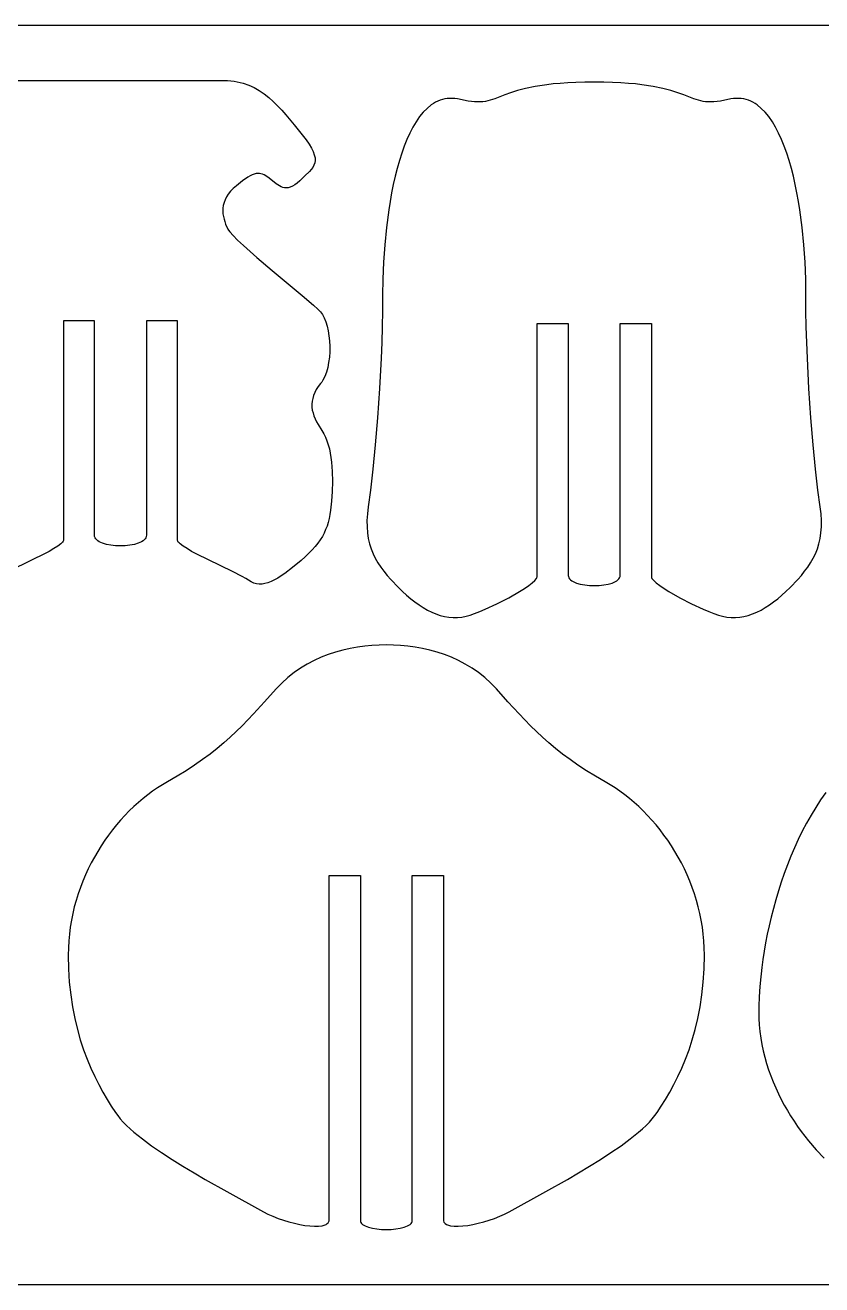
# Model space of a CAD drawing. Extents: x -1907 to 1907, y -3764 to 3764.
# Drawn here: x -877 to 45, y 2307 to 3764 of the extents above; entities that cross this region are included whole.
import ezdxf

# ---------------------------------------------------------------- set-up
doc = ezdxf.new("R2010")
doc.units = 0
doc.header["$MEASUREMENT"] = 0
doc.layers.get('0').update_dxf_attribs({"linetype": 'CONTINUOUS'})

msp = doc.modelspace()

# ---------------------------------------------------------------- linework, layer by layer
for p, q in [((-1907, 3764.3), (1907, 3764.3)), ((-886.8, 3700.2), (-646.8, 3700.2)), ((-646.8, 3700.2), (-642.9, 3700.1)), ((-642.9, 3700.1), (-639.1, 3699.9)), ((-639.1, 3699.9), (-635.4, 3699.4)), ((-635.4, 3699.4), (-631.8, 3698.8)), ((-631.8, 3698.8), (-624.9, 3697.1)), ((-624.9, 3697.1), (-618.4, 3694.8)), ((-618.4, 3694.8), (-612.2, 3692)), ((-612.2, 3692), (-606.3, 3688.6)), ((-606.3, 3688.6), (-600.7, 3684.8)), ((-307.4, 3688.7), (-315.4, 3686.1)), ((-298, 3691.1), (-307.4, 3688.7)), ((-286.8, 3693.4), (-298, 3691.1)), ((-273.6, 3695.4), (-286.8, 3693.4)), ((-266.1, 3696.2), (-273.6, 3695.4)), ((-258, 3696.9), (-266.1, 3696.2)), ((-249.3, 3697.5), (-258, 3696.9)), ((-239.8, 3697.9), (-249.3, 3697.5)), ((-229.6, 3698.2), (-239.8, 3697.9)), ((-218.6, 3698.3), (-229.6, 3698.2)), ((-207.6, 3698.2), (-218.6, 3698.3)), ((-197.4, 3697.9), (-207.6, 3698.2)), ((-187.9, 3697.5), (-197.4, 3697.9)), ((-179.1, 3696.9), (-187.9, 3697.5)), ((-171, 3696.2), (-179.1, 3696.9)), ((-163.6, 3695.4), (-171, 3696.2)), ((-150.3, 3693.4), (-163.6, 3695.4)), ((-139.2, 3691.1), (-150.3, 3693.4)), ((-129.8, 3688.7), (-139.2, 3691.1)), ((-121.8, 3686.1), (-129.8, 3688.7)), ((-600.7, 3684.8), (-595.3, 3680.5)), ((-595.3, 3680.5), (-590.1, 3675.9)), ((-590.1, 3675.9), (-585.1, 3671)), ((-404.7, 3673.5), (-407.2, 3671.9)), ((-402.2, 3675), (-404.7, 3673.5)), ((-399.6, 3676.3), (-402.2, 3675)), ((-397, 3677.3), (-399.6, 3676.3)), ((-394.3, 3678.2), (-397, 3677.3)), ((-391.5, 3678.9), (-394.3, 3678.2)), ((-388.7, 3679.3), (-391.5, 3678.9)), ((-385.8, 3679.6), (-388.7, 3679.3)), ((-382.8, 3679.6), (-385.8, 3679.6)), ((-379.8, 3679.4), (-382.8, 3679.6)), ((-376.7, 3679), (-379.8, 3679.4)), ((-364.6, 3676.5), (-376.7, 3679)), ((-360.6, 3675.9), (-364.6, 3676.5)), ((-357, 3675.6), (-360.6, 3675.9)), ((-353.6, 3675.4), (-357, 3675.6)), ((-350.4, 3675.5), (-353.6, 3675.4)), ((-347.4, 3675.7), (-350.4, 3675.5)), ((-344.5, 3676.1), (-347.4, 3675.7)), ((-339.1, 3677.4), (-344.5, 3676.1)), ((-333.8, 3679.1), (-339.1, 3677.4)), ((-322.2, 3683.6), (-333.8, 3679.1)), ((-315.4, 3686.1), (-322.2, 3683.6)), ((-114.9, 3683.6), (-121.8, 3686.1)), ((-103.4, 3679.1), (-114.9, 3683.6)), ((-98, 3677.4), (-103.4, 3679.1)), ((-92.6, 3676.1), (-98, 3677.4)), ((-89.7, 3675.7), (-92.6, 3676.1)), ((-86.7, 3675.5), (-89.7, 3675.7)), ((-83.6, 3675.4), (-86.7, 3675.5)), ((-80.2, 3675.6), (-83.6, 3675.4)), ((-76.5, 3675.9), (-80.2, 3675.6)), ((-72.6, 3676.5), (-76.5, 3675.9)), ((-60.5, 3679), (-72.6, 3676.5)), ((-57.4, 3679.4), (-60.5, 3679)), ((-54.3, 3679.6), (-57.4, 3679.4)), ((-51.4, 3679.6), (-54.3, 3679.6)), ((-48.5, 3679.3), (-51.4, 3679.6)), ((-45.6, 3678.9), (-48.5, 3679.3)), ((-42.9, 3678.2), (-45.6, 3678.9)), ((-40.2, 3677.3), (-42.9, 3678.2)), ((-37.5, 3676.3), (-40.2, 3677.3)), ((-34.9, 3675), (-37.5, 3676.3)), ((-32.4, 3673.5), (-34.9, 3675)), ((-30, 3671.9), (-32.4, 3673.5)), ((-585.1, 3671), (-580.2, 3665.8)), ((-580.2, 3665.8), (-575.4, 3660.4)), ((-575.4, 3660.4), (-565.9, 3649)), ((-416.4, 3663.5), (-420.6, 3658.4)), ((-411.9, 3668), (-416.4, 3663.5)), ((-407.2, 3671.9), (-411.9, 3668)), ((-25.3, 3668), (-30, 3671.9)), ((-20.8, 3663.5), (-25.3, 3668)), ((-16.5, 3658.4), (-20.8, 3663.5)), ((-565.9, 3649), (-556.5, 3637.2)), ((-428.4, 3646.3), (-432, 3639.4)), ((-424.6, 3652.6), (-428.4, 3646.3)), ((-420.6, 3658.4), (-424.6, 3652.6)), ((-12.5, 3652.6), (-16.5, 3658.4)), ((-8.7, 3646.3), (-12.5, 3652.6)), ((-5.2, 3639.4), (-8.7, 3646.3)), ((-556.5, 3637.2), (-552.1, 3631.6)), ((-552.1, 3631.6), (-548.6, 3626.6)), ((-435.3, 3632.1), (-438.5, 3624.3)), ((-432, 3639.4), (-435.3, 3632.1)), ((-1.8, 3632.1), (-5.2, 3639.4)), ((1.3, 3624.3), (-1.8, 3632.1)), ((-548.6, 3626.6), (-545.8, 3622)), ((-545.8, 3622), (-543.8, 3617.9)), ((-543.8, 3617.9), (-542.5, 3614.2)), ((-441.4, 3616.1), (-444.1, 3607.5)), ((-438.5, 3624.3), (-441.4, 3616.1)), ((4.2, 3616.1), (1.3, 3624.3)), ((7, 3607.5), (4.2, 3616.1)), ((-542.9, 3602.2), (-544.3, 3599.6)), ((-542, 3604.8), (-542.9, 3602.2)), ((-542.5, 3614.2), (-541.7, 3610.8)), ((-541.6, 3607.7), (-542, 3604.8)), ((-541.7, 3610.8), (-541.6, 3607.7)), ((-444.1, 3607.5), (-446.6, 3598.6)), ((9.5, 3598.6), (7, 3607.5)), ((-619.4, 3588.3), (-625.5, 3584.2)), ((-616.8, 3589.9), (-619.4, 3588.3)), ((-614.3, 3591.1), (-616.8, 3589.9)), ((-612.1, 3591.9), (-614.3, 3591.1)), ((-609.9, 3592.5), (-612.1, 3591.9)), ((-607.9, 3592.8), (-609.9, 3592.5)), ((-606, 3592.7), (-607.9, 3592.8)), ((-604.2, 3592.4), (-606, 3592.7)), ((-602.3, 3591.8), (-604.2, 3592.4)), ((-600.5, 3591), (-602.3, 3591.8)), ((-598.6, 3589.9), (-600.5, 3591)), ((-594.6, 3587.1), (-598.6, 3589.9)), ((-586.7, 3580.8), (-594.6, 3587.1)), ((-553.3, 3589.8), (-559.3, 3584.3)), ((-548.1, 3594.8), (-553.3, 3589.8)), ((-546, 3597.2), (-548.1, 3594.8)), ((-544.3, 3599.6), (-546, 3597.2)), ((-448.9, 3589.4), (-451.1, 3580)), ((-446.6, 3598.6), (-448.9, 3589.4)), ((11.8, 3589.4), (9.5, 3598.6)), ((13.9, 3580), (11.8, 3589.4)), ((-639.5, 3572), (-642.1, 3568.8)), ((-636.4, 3575.3), (-639.5, 3572)), ((-632.7, 3578.5), (-636.4, 3575.3)), ((-625.5, 3584.2), (-632.7, 3578.5)), ((-582.9, 3578.3), (-586.7, 3580.8)), ((-581, 3577.3), (-582.9, 3578.3)), ((-579.1, 3576.6), (-581, 3577.3)), ((-577, 3576.1), (-579.1, 3576.6)), ((-574.9, 3576), (-577, 3576.1)), ((-572.7, 3576.2), (-574.9, 3576)), ((-570.4, 3576.9), (-572.7, 3576.2)), ((-567.9, 3577.9), (-570.4, 3576.9)), ((-565.2, 3579.5), (-567.9, 3577.9)), ((-562.4, 3581.6), (-565.2, 3579.5)), ((-559.3, 3584.3), (-562.4, 3581.6)), ((-451.1, 3580), (-453, 3570.3)), ((15.9, 3570.3), (13.9, 3580)), ((-647, 3558.9), (-647.8, 3555.7)), ((-645.8, 3562.2), (-647, 3558.9)), ((-644.2, 3565.5), (-645.8, 3562.2)), ((-642.1, 3568.8), (-644.2, 3565.5)), ((-454.8, 3560.4), (-456.4, 3550.5)), ((-453, 3570.3), (-454.8, 3560.4)), ((17.6, 3560.4), (15.9, 3570.3)), ((19.2, 3550.5), (17.6, 3560.4)), ((-648.2, 3552.4), (-648.3, 3549.2)), ((-648.3, 3549.2), (-648.2, 3546.1)), ((-647.8, 3555.7), (-648.2, 3552.4)), ((-648.2, 3546.1), (-647.7, 3542.9)), ((-647.7, 3542.9), (-647, 3539.9)), ((-456.4, 3550.5), (-459, 3530.3)), ((21.9, 3530.3), (19.2, 3550.5)), ((-647, 3539.9), (-646.1, 3536.9)), ((-646.1, 3536.9), (-645.1, 3534)), ((-645.1, 3534), (-642.6, 3528.4)), ((-642.6, 3528.4), (-641.7, 3526.9)), ((-459, 3530.3), (-461, 3510)), ((23.9, 3510), (21.9, 3530.3)), ((-641.7, 3526.9), (-640.4, 3525.2)), ((-640.4, 3525.2), (-636.5, 3520.8)), ((-636.5, 3520.8), (-631.2, 3515.5)), ((-631.2, 3515.5), (-624.6, 3509.4)), ((-624.6, 3509.4), (-608.9, 3495.6)), ((-461, 3510), (-462.4, 3489.9)), ((25.3, 3489.9), (23.9, 3510)), ((-608.9, 3495.6), (-591.1, 3480.5)), ((-462.4, 3489.9), (-463.2, 3470.4)), ((26.1, 3470.4), (25.3, 3489.9)), ((-591.1, 3480.5), (-556.4, 3451.5)), ((-463.2, 3470.4), (-463.5, 3451.8)), ((26.3, 3451.8), (26.1, 3470.4)), ((-556.4, 3451.5), (-543.3, 3440.2)), ((-543.3, 3440.2), (-538.5, 3435.8)), ((-463.5, 3451.8), (-463.6, 3433.6)), ((26.4, 3433.6), (26.3, 3451.8)), ((-538.5, 3435.8), (-535.3, 3432.5)), ((-535.3, 3432.5), (-533, 3429.4)), ((-533, 3429.4), (-531, 3425.6)), ((-531, 3425.6), (-529.2, 3421.1)), ((-463.6, 3433.6), (-463.9, 3415.3)), ((26.8, 3415.3), (26.4, 3433.6)), ((-832.9, 3422), (-832.9, 3168)), ((-796.9, 3422), (-832.9, 3422)), ((-796.9, 3174.2), (-796.9, 3422)), ((-736.8, 3422), (-736.8, 3174.2)), ((-700.7, 3422), (-736.8, 3422)), ((-700.7, 3168), (-700.7, 3422)), ((-529.2, 3421.1), (-527.8, 3416.1)), ((-527.8, 3416.1), (-526.5, 3410.7)), ((-463.9, 3415.3), (-464.4, 3397.1)), ((-284.7, 3125.9), (-284.7, 3419.2)), ((-284.7, 3419.2), (-248.6, 3419.2)), ((-248.6, 3419.2), (-248.6, 3127.5)), ((-188.5, 3127.5), (-188.5, 3419.2)), ((-188.5, 3419.2), (-152.5, 3419.2)), ((-152.5, 3419.2), (-152.5, 3125.9)), ((27.3, 3397.1), (26.8, 3415.3)), ((-526.5, 3410.7), (-525.6, 3404.9)), ((-525.6, 3404.9), (-525, 3398.8)), ((-525, 3398.8), (-524.7, 3392.6)), ((-464.4, 3397.1), (-465.1, 3379)), ((28, 3379), (27.3, 3397.1)), ((-524.7, 3386.4), (-525.1, 3380.2)), ((-524.7, 3392.6), (-524.7, 3386.4)), ((-527, 3368.3), (-528.4, 3362.8)), ((-525.9, 3374.1), (-527, 3368.3)), ((-525.1, 3380.2), (-525.9, 3374.1)), ((-465.1, 3379), (-467, 3343.7)), ((29.8, 3343.7), (28, 3379)), ((-532.6, 3353.3), (-533.9, 3351.3)), ((-530.3, 3357.8), (-532.6, 3353.3)), ((-528.4, 3362.8), (-530.3, 3357.8)), ((-542, 3339.2), (-543.4, 3335.8)), ((-540.2, 3342.6), (-542, 3339.2)), ((-538, 3346), (-540.2, 3342.6)), ((-535.3, 3349.5), (-538, 3346)), ((-533.9, 3351.3), (-535.3, 3349.5)), ((-467, 3343.7), (-469.3, 3309.9)), ((32.2, 3309.9), (29.8, 3343.7)), ((-545, 3329), (-545.3, 3325.7)), ((-545.3, 3325.7), (-545.2, 3322.3)), ((-544.4, 3332.4), (-545, 3329)), ((-543.4, 3335.8), (-544.4, 3332.4)), ((-545.2, 3322.3), (-544.8, 3318.9)), ((-544.8, 3318.9), (-544, 3315.6)), ((-544, 3315.6), (-543, 3312.2)), ((-543, 3312.2), (-541.6, 3308.8)), ((-541.6, 3308.8), (-540.1, 3305.4)), ((-469.3, 3309.9), (-471.9, 3278.6)), ((34.8, 3278.6), (32.2, 3309.9)), ((-540.1, 3305.4), (-538.2, 3302)), ((-538.2, 3302), (-533.9, 3295.1)), ((-533.9, 3295.1), (-531.6, 3291.4)), ((-531.6, 3291.4), (-529.6, 3287.5)), ((-529.6, 3287.5), (-527.9, 3283.2)), ((-527.9, 3283.2), (-526.4, 3278.7)), ((-526.4, 3278.7), (-525.1, 3274)), ((-525.1, 3274), (-524, 3269)), ((-524, 3269), (-523.2, 3263.9)), ((-471.9, 3278.6), (-474.7, 3250.5)), ((37.6, 3250.5), (34.8, 3278.6)), ((-523.2, 3263.9), (-522.5, 3258.6)), ((-522.5, 3258.6), (-521.7, 3247.6)), ((-474.7, 3250.5), (-477.5, 3226.3)), ((40.3, 3226.3), (37.6, 3250.5)), ((-521.5, 3236.3), (-521.8, 3224.8)), ((-521.7, 3247.6), (-521.5, 3236.3)), ((-521.8, 3224.8), (-522.6, 3213.5)), ((-477.5, 3226.3), (-480.1, 3206.9)), ((43, 3206.9), (40.3, 3226.3)), ((-522.6, 3213.5), (-523.7, 3202.9)), ((-480.1, 3206.9), (-481.1, 3198.7)), ((44, 3198.7), (43, 3206.9)), ((-525.4, 3193.3), (-526.5, 3188.9)), ((-524.5, 3198), (-525.4, 3193.3)), ((-523.7, 3202.9), (-524.5, 3198)), ((-481.1, 3198.7), (-481.6, 3191)), ((44.4, 3191), (44, 3198.7)), ((-529.4, 3180.5), (-531.1, 3176.5)), ((-527.8, 3184.6), (-529.4, 3180.5)), ((-526.5, 3188.9), (-527.8, 3184.6)), ((-481.6, 3191), (-481.5, 3183.7)), ((-481.5, 3183.7), (-481, 3176.8)), ((43.8, 3176.8), (44.4, 3183.7)), ((44.4, 3183.7), (44.4, 3191)), ((-835.9, 3163.9), (-839.3, 3161.3)), ((-834.6, 3165.1), (-835.9, 3163.9)), ((-833.7, 3166.2), (-834.6, 3165.1)), ((-833.1, 3167.2), (-833.7, 3166.2)), ((-832.9, 3168), (-833.1, 3167.2)), ((-796.7, 3172.6), (-796.9, 3174.2)), ((-796.2, 3171.2), (-796.7, 3172.6)), ((-795.4, 3169.9), (-796.2, 3171.2)), ((-794.3, 3168.7), (-795.4, 3169.9)), ((-792.9, 3167.5), (-794.3, 3168.7)), ((-791.3, 3166.5), (-792.9, 3167.5)), ((-787.5, 3164.7), (-791.3, 3166.5)), ((-782.9, 3163.3), (-787.5, 3164.7)), ((-777.9, 3162.4), (-782.9, 3163.3)), ((-750.7, 3163.3), (-755.8, 3162.4)), ((-746.2, 3164.7), (-750.7, 3163.3)), ((-742.3, 3166.5), (-746.2, 3164.7)), ((-740.7, 3167.5), (-742.3, 3166.5)), ((-739.4, 3168.7), (-740.7, 3167.5)), ((-738.3, 3169.9), (-739.4, 3168.7)), ((-737.5, 3171.2), (-738.3, 3169.9)), ((-737, 3172.6), (-737.5, 3171.2)), ((-736.8, 3174.2), (-737, 3172.6)), ((-700.5, 3167.1), (-700.7, 3168)), ((-700, 3166.2), (-700.5, 3167.1)), ((-699, 3165.1), (-700, 3166.2)), ((-697.8, 3163.9), (-699, 3165.1)), ((-694.3, 3161.3), (-697.8, 3163.9)), ((-538.3, 3164.8), (-541.4, 3161)), ((-535.6, 3168.7), (-538.3, 3164.8)), ((-533.2, 3172.6), (-535.6, 3168.7)), ((-531.1, 3176.5), (-533.2, 3172.6)), ((-481, 3176.8), (-480, 3170.3)), ((-480, 3170.3), (-478.6, 3164.2)), ((-478.6, 3164.2), (-476.7, 3158.3)), ((39.6, 3158.3), (41.4, 3164.2)), ((41.4, 3164.2), (42.9, 3170.3)), ((42.9, 3170.3), (43.8, 3176.8)), ((-855.3, 3152.2), (-868.8, 3145.4)), ((-849.2, 3155.4), (-855.3, 3152.2)), ((-843.8, 3158.5), (-849.2, 3155.4)), ((-839.3, 3161.3), (-843.8, 3158.5)), ((-772.4, 3161.8), (-777.9, 3162.4)), ((-766.8, 3161.6), (-772.4, 3161.8)), ((-761.2, 3161.8), (-766.8, 3161.6)), ((-755.8, 3162.4), (-761.2, 3161.8)), ((-689.8, 3158.5), (-694.3, 3161.3)), ((-684.5, 3155.4), (-689.8, 3158.5)), ((-678.4, 3152.2), (-684.5, 3155.4)), ((-664.9, 3145.4), (-678.4, 3152.2)), ((-553.1, 3149), (-557.9, 3144.8)), ((-548.8, 3153.1), (-553.1, 3149)), ((-544.9, 3157.1), (-548.8, 3153.1)), ((-541.4, 3161), (-544.9, 3157.1)), ((-476.7, 3158.3), (-474.5, 3152.7)), ((-474.5, 3152.7), (-471.9, 3147.4)), ((34.8, 3147.4), (37.4, 3152.7)), ((37.4, 3152.7), (39.6, 3158.3)), ((-868.8, 3145.4), (-896.4, 3132.2)), ((-637.3, 3132.2), (-664.9, 3145.4)), ((-567.6, 3136.8), (-576.5, 3129.9)), ((-557.9, 3144.8), (-567.6, 3136.8)), ((-471.9, 3147.4), (-468.9, 3142.2)), ((-468.9, 3142.2), (-465.7, 3137.2)), ((-465.7, 3137.2), (-462.1, 3132.4)), ((24.9, 3132.4), (28.5, 3137.2)), ((28.5, 3137.2), (31.8, 3142.2)), ((31.8, 3142.2), (34.8, 3147.4)), ((-626.1, 3126.4), (-637.3, 3132.2)), ((-621.8, 3124), (-626.1, 3126.4)), ((-618.6, 3121.9), (-621.8, 3124)), ((-615.6, 3120), (-618.6, 3121.9)), ((-612.6, 3118.6), (-615.6, 3120)), ((-592.5, 3120.4), (-596.1, 3119)), ((-588.7, 3122.3), (-592.5, 3120.4)), ((-584.8, 3124.5), (-588.7, 3122.3)), ((-580.7, 3127), (-584.8, 3124.5)), ((-576.5, 3129.9), (-580.7, 3127)), ((-462.1, 3132.4), (-458.2, 3127.6)), ((-458.2, 3127.6), (-454.1, 3122.9)), ((-454.1, 3122.9), (-445.1, 3113.6)), ((-290.4, 3118.8), (-287.3, 3121.6)), ((-287.3, 3121.6), (-285.4, 3124)), ((-285.4, 3124), (-284.9, 3125)), ((-284.9, 3125), (-284.7, 3125.9)), ((-248.6, 3127.5), (-248.4, 3126.1)), ((-248.4, 3126.1), (-247.9, 3124.8)), ((-247.9, 3124.8), (-247.1, 3123.5)), ((-247.1, 3123.5), (-246, 3122.4)), ((-246, 3122.4), (-244.7, 3121.3)), ((-244.7, 3121.3), (-243.1, 3120.4)), ((-243.1, 3120.4), (-239.2, 3118.7)), ((-197.9, 3118.7), (-194.1, 3120.4)), ((-194.1, 3120.4), (-192.5, 3121.3)), ((-192.5, 3121.3), (-191.1, 3122.4)), ((-191.1, 3122.4), (-190, 3123.5)), ((-190, 3123.5), (-189.2, 3124.8)), ((-189.2, 3124.8), (-188.7, 3126.1)), ((-188.7, 3126.1), (-188.5, 3127.5)), ((-152.5, 3125.9), (-152.3, 3125)), ((-152.3, 3125), (-151.8, 3124)), ((-151.8, 3124), (-149.8, 3121.6)), ((-149.8, 3121.6), (-146.8, 3118.8)), ((8, 3113.6), (16.9, 3122.9)), ((16.9, 3122.9), (21.1, 3127.6)), ((21.1, 3127.6), (24.9, 3132.4)), ((-609.5, 3117.8), (-612.6, 3118.6)), ((-606.3, 3117.4), (-609.5, 3117.8)), ((-603, 3117.5), (-606.3, 3117.4)), ((-599.6, 3118.1), (-603, 3117.5)), ((-596.1, 3119), (-599.6, 3118.1)), ((-445.1, 3113.6), (-440.4, 3109)), ((-440.4, 3109), (-435.7, 3104.7)), ((-317.5, 3101.7), (-304.9, 3108.9)), ((-304.9, 3108.9), (-299.3, 3112.4)), ((-299.3, 3112.4), (-294.4, 3115.7)), ((-294.4, 3115.7), (-290.4, 3118.8)), ((-239.2, 3118.7), (-234.7, 3117.5)), ((-234.7, 3117.5), (-229.6, 3116.5)), ((-229.6, 3116.5), (-224.2, 3116)), ((-224.2, 3116), (-218.6, 3115.8)), ((-218.6, 3115.8), (-213, 3116)), ((-213, 3116), (-207.5, 3116.5)), ((-207.5, 3116.5), (-202.5, 3117.5)), ((-202.5, 3117.5), (-197.9, 3118.7)), ((-146.8, 3118.8), (-142.7, 3115.7)), ((-142.7, 3115.7), (-137.8, 3112.4)), ((-137.8, 3112.4), (-132.2, 3108.9)), ((-132.2, 3108.9), (-119.6, 3101.7)), ((-1.5, 3104.7), (3.3, 3109)), ((3.3, 3109), (8, 3113.6)), ((-435.7, 3104.7), (-430.9, 3100.6)), ((-430.9, 3100.6), (-426.1, 3096.9)), ((-426.1, 3096.9), (-421.3, 3093.4)), ((-421.3, 3093.4), (-416.4, 3090.3)), ((-416.4, 3090.3), (-411.5, 3087.5)), ((-344.8, 3088.4), (-331.2, 3094.7)), ((-331.2, 3094.7), (-317.5, 3101.7)), ((-119.6, 3101.7), (-105.9, 3094.7)), ((-105.9, 3094.7), (-92.4, 3088.4)), ((-25.6, 3087.5), (-20.7, 3090.3)), ((-20.7, 3090.3), (-15.9, 3093.4)), ((-15.9, 3093.4), (-11, 3096.9)), ((-11, 3096.9), (-6.2, 3100.6)), ((-6.2, 3100.6), (-1.5, 3104.7)), ((-411.5, 3087.5), (-406.6, 3085)), ((-406.6, 3085), (-401.7, 3083)), ((-401.7, 3083), (-396.7, 3081.3)), ((-396.7, 3081.3), (-391.8, 3080)), ((-391.8, 3080), (-386.8, 3079.1)), ((-386.8, 3079.1), (-381.8, 3078.7)), ((-381.8, 3078.7), (-376.8, 3078.7)), ((-376.8, 3078.7), (-371.8, 3079.3)), ((-371.8, 3079.3), (-366.8, 3080.2)), ((-366.8, 3080.2), (-362.3, 3081.6)), ((-362.3, 3081.6), (-357, 3083.4)), ((-357, 3083.4), (-351.1, 3085.7)), ((-351.1, 3085.7), (-344.8, 3088.4)), ((-92.4, 3088.4), (-86, 3085.7)), ((-86, 3085.7), (-80.1, 3083.4)), ((-80.1, 3083.4), (-74.8, 3081.6)), ((-74.8, 3081.6), (-70.3, 3080.2)), ((-70.3, 3080.2), (-65.3, 3079.3)), ((-65.3, 3079.3), (-60.3, 3078.7)), ((-60.3, 3078.7), (-55.3, 3078.7)), ((-55.3, 3078.7), (-50.3, 3079.1)), ((-50.3, 3079.1), (-45.4, 3080)), ((-45.4, 3080), (-40.4, 3081.3)), ((-40.4, 3081.3), (-35.5, 3083)), ((-35.5, 3083), (-30.5, 3085)), ((-30.5, 3085), (-25.6, 3087.5)), ((-475.8, 3046.5), (-484.2, 3045.7)), ((-467.5, 3047), (-475.8, 3046.5)), ((-459.2, 3047.2), (-467.5, 3047)), ((-450.9, 3047), (-459.2, 3047.2)), ((-442.6, 3046.5), (-450.9, 3047)), ((-434.2, 3045.7), (-442.6, 3046.5)), ((-534.6, 3032.8), (-542.7, 3029.1)), ((-526.4, 3036), (-534.6, 3032.8)), ((-518.1, 3038.8), (-526.4, 3036)), ((-509.6, 3041.1), (-518.1, 3038.8)), ((-501.2, 3043), (-509.6, 3041.1)), ((-492.7, 3044.6), (-501.2, 3043)), ((-484.2, 3045.7), (-492.7, 3044.6)), ((-425.7, 3044.6), (-434.2, 3045.7)), ((-417.2, 3043), (-425.7, 3044.6)), ((-408.8, 3041.1), (-417.2, 3043)), ((-400.3, 3038.8), (-408.8, 3041.1)), ((-392, 3036), (-400.3, 3038.8)), ((-383.8, 3032.8), (-392, 3036)), ((-375.7, 3029.1), (-383.8, 3032.8)), ((-558.4, 3020.3), (-565.9, 3015.1)), ((-550.6, 3024.9), (-558.4, 3020.3)), ((-542.7, 3029.1), (-550.6, 3024.9)), ((-367.8, 3024.9), (-375.7, 3029.1)), ((-360, 3020.3), (-367.8, 3024.9)), ((-352.5, 3015.1), (-360, 3020.3)), ((-580.1, 3003), (-586.8, 2996.1)), ((-573.1, 3009.3), (-580.1, 3003)), ((-565.9, 3015.1), (-573.1, 3009.3)), ((-345.3, 3009.3), (-352.5, 3015.1)), ((-338.3, 3003), (-345.3, 3009.3)), ((-331.6, 2996.1), (-338.3, 3003)), ((-586.8, 2996.1), (-600, 2981.4)), ((-318.4, 2981.4), (-331.6, 2996.1)), ((-600, 2981.4), (-613, 2967.3)), ((-305.4, 2967.3), (-318.4, 2981.4)), ((-613, 2967.3), (-626.1, 2953.6)), ((-292.3, 2953.6), (-305.4, 2967.3)), ((-632.9, 2946.9), (-640, 2940.3)), ((-626.1, 2953.6), (-632.9, 2946.9)), ((-285.4, 2946.9), (-292.3, 2953.6)), ((-278.4, 2940.3), (-285.4, 2946.9)), ((-647.3, 2933.8), (-655, 2927.3)), ((-640, 2940.3), (-647.3, 2933.8)), ((-271.1, 2933.8), (-278.4, 2940.3)), ((-263.4, 2927.3), (-271.1, 2933.8)), ((-663.2, 2920.8), (-671.8, 2914.4)), ((-655, 2927.3), (-663.2, 2920.8)), ((-255.2, 2920.8), (-263.4, 2927.3)), ((-246.6, 2914.4), (-255.2, 2920.8)), ((-690.8, 2901.5), (-701.3, 2895.1)), ((-681, 2908), (-690.8, 2901.5)), ((-671.8, 2914.4), (-681, 2908)), ((-237.4, 2908), (-246.6, 2914.4)), ((-227.6, 2901.5), (-237.4, 2908)), ((-217.1, 2895.1), (-227.6, 2901.5)), ((-712.5, 2888.6), (-718.3, 2885.3)), ((-701.3, 2895.1), (-712.5, 2888.6)), ((-205.9, 2888.6), (-217.1, 2895.1)), ((-200.1, 2885.3), (-205.9, 2888.6)), ((-735.2, 2873.7), (-740.7, 2869.3)), ((-729.6, 2877.8), (-735.2, 2873.7)), ((-724, 2881.6), (-729.6, 2877.8)), ((-718.3, 2885.3), (-724, 2881.6)), ((-194.4, 2881.6), (-200.1, 2885.3)), ((-188.8, 2877.8), (-194.4, 2881.6)), ((-183.2, 2873.7), (-188.8, 2877.8)), ((-177.7, 2869.3), (-183.2, 2873.7)), ((49.4, 2876.4), (43.4, 2867.9)), ((-751.4, 2860), (-756.6, 2855)), ((-746.1, 2864.8), (-751.4, 2860)), ((-740.7, 2869.3), (-746.1, 2864.8)), ((-172.3, 2864.8), (-177.7, 2869.3)), ((-167, 2860), (-172.3, 2864.8)), ((-161.8, 2855), (-167, 2860)), ((37.7, 2859.1), (32.3, 2850.1)), ((43.4, 2867.9), (37.7, 2859.1)), ((-766.6, 2844.4), (-771.4, 2838.8)), ((-761.6, 2849.8), (-766.6, 2844.4)), ((-756.6, 2855), (-761.6, 2849.8)), ((-156.8, 2849.8), (-161.8, 2855)), ((-151.8, 2844.4), (-156.8, 2849.8)), ((-147, 2838.8), (-151.8, 2844.4)), ((32.3, 2850.1), (27.1, 2840.9)), ((-776, 2833.1), (-780.5, 2827.1)), ((-771.4, 2838.8), (-776, 2833.1)), ((-142.4, 2833.1), (-147, 2838.8)), ((-137.9, 2827.1), (-142.4, 2833.1)), ((22.2, 2831.5), (17.5, 2822)), ((27.1, 2840.9), (22.2, 2831.5)), ((-789.1, 2814.7), (-793.1, 2808.2)), ((-784.9, 2821), (-789.1, 2814.7)), ((-780.5, 2827.1), (-784.9, 2821)), ((-133.5, 2821), (-137.9, 2827.1)), ((-129.3, 2814.7), (-133.5, 2821)), ((-125.3, 2808.2), (-129.3, 2814.7)), ((17.5, 2822), (13.1, 2812.3)), ((-797, 2801.6), (-800.6, 2794.9)), ((-793.1, 2808.2), (-797, 2801.6)), ((-121.4, 2801.6), (-125.3, 2808.2)), ((-117.8, 2794.9), (-121.4, 2801.6)), ((8.9, 2802.5), (5, 2792.5)), ((13.1, 2812.3), (8.9, 2802.5)), ((-804, 2788), (-807.3, 2780.9)), ((-800.6, 2794.9), (-804, 2788)), ((-114.3, 2788), (-117.8, 2794.9)), ((-111.1, 2780.9), (-114.3, 2788)), ((5, 2792.5), (1.2, 2782.5)), ((-810.3, 2773.8), (-813.1, 2766.5)), ((-807.3, 2780.9), (-810.3, 2773.8)), ((-525.3, 2381.8), (-525.3, 2780.3)), ((-525.3, 2780.3), (-489.2, 2780.3)), ((-489.2, 2780.3), (-489.2, 2381.2)), ((-429.2, 2381.2), (-429.2, 2780.3)), ((-429.2, 2780.3), (-393.1, 2780.3)), ((-393.1, 2780.3), (-393.1, 2381.8)), ((-108.1, 2773.8), (-111.1, 2780.9)), ((-105.3, 2766.5), (-108.1, 2773.8)), ((-2.2, 2772.5), (-5.5, 2762.4)), ((1.2, 2782.5), (-2.2, 2772.5)), ((-815.7, 2759.1), (-818.1, 2751.5)), ((-813.1, 2766.5), (-815.7, 2759.1)), ((-102.7, 2759.1), (-105.3, 2766.5)), ((-100.3, 2751.5), (-102.7, 2759.1)), ((-5.5, 2762.4), (-8.5, 2752.3)), ((-820.2, 2743.9), (-822, 2736.2)), ((-818.1, 2751.5), (-820.2, 2743.9)), ((-98.2, 2743.9), (-100.3, 2751.5)), ((-96.4, 2736.2), (-98.2, 2743.9)), ((-11.3, 2742.2), (-13.9, 2732.1)), ((-8.5, 2752.3), (-11.3, 2742.2)), ((-823.6, 2728.4), (-824.9, 2720.5)), ((-822, 2736.2), (-823.6, 2728.4)), ((-94.8, 2728.4), (-96.4, 2736.2)), ((-93.5, 2720.5), (-94.8, 2728.4)), ((-13.9, 2732.1), (-16.2, 2722.1)), ((-825.9, 2712.5), (-826.7, 2704.5)), ((-824.9, 2720.5), (-825.9, 2712.5)), ((-92.5, 2712.5), (-93.5, 2720.5)), ((-91.7, 2704.5), (-92.5, 2712.5)), ((-18.4, 2712.2), (-20.3, 2702.4)), ((-16.2, 2722.1), (-18.4, 2712.2)), ((-826.7, 2704.5), (-827.1, 2696.4)), ((-91.3, 2696.4), (-91.7, 2704.5)), ((-20.3, 2702.4), (-22, 2692.7)), ((-827.1, 2696.4), (-827.3, 2688.2)), ((-827.3, 2688.2), (-826.9, 2672.2)), ((-91.5, 2672.2), (-91.1, 2688.2)), ((-91.1, 2688.2), (-91.3, 2696.4)), ((-23.5, 2683.2), (-24.8, 2673.9)), ((-22, 2692.7), (-23.5, 2683.2)), ((-826.9, 2672.2), (-826, 2656.8)), ((-92.4, 2656.8), (-91.5, 2672.2)), ((-24.8, 2673.9), (-26.7, 2655.7)), ((-826, 2656.8), (-824.4, 2642.2)), ((-94, 2642.2), (-92.4, 2656.8)), ((-26.7, 2655.7), (-27.4, 2647)), ((-824.4, 2642.2), (-822.3, 2628.2)), ((-96.1, 2628.2), (-94, 2642.2)), ((-27.9, 2638.6), (-28.2, 2630.4)), ((-27.4, 2647), (-27.9, 2638.6)), ((-822.3, 2628.2), (-819.7, 2614.9)), ((-98.7, 2614.9), (-96.1, 2628.2)), ((-28.2, 2630.4), (-28.3, 2622.6)), ((-819.7, 2614.9), (-816.7, 2602.2)), ((-101.7, 2602.2), (-98.7, 2614.9)), ((-28.3, 2622.6), (-28.1, 2614.9)), ((-28.1, 2614.9), (-27.6, 2607.3)), ((-816.7, 2602.2), (-813.3, 2590.1)), ((-105.1, 2590.1), (-101.7, 2602.2)), ((-27.6, 2607.3), (-26.9, 2599.7)), ((-26.9, 2599.7), (-25.8, 2592.2)), ((-813.3, 2590.1), (-809.5, 2578.6)), ((-108.9, 2578.6), (-105.1, 2590.1)), ((-25.8, 2592.2), (-24.5, 2584.7)), ((-24.5, 2584.7), (-23, 2577.3)), ((-809.5, 2578.6), (-805.4, 2567.7)), ((-805.4, 2567.7), (-801.1, 2557.4)), ((-117.3, 2557.4), (-113, 2567.7)), ((-113, 2567.7), (-108.9, 2578.6)), ((-23, 2577.3), (-21.1, 2569.9)), ((-21.1, 2569.9), (-19.1, 2562.7)), ((-801.1, 2557.4), (-796.6, 2547.6)), ((-121.8, 2547.6), (-117.3, 2557.4)), ((-19.1, 2562.7), (-16.8, 2555.5)), ((-16.8, 2555.5), (-14.2, 2548.4)), ((-796.6, 2547.6), (-791.9, 2538.3)), ((-791.9, 2538.3), (-787.1, 2529.5)), ((-131.3, 2529.5), (-126.5, 2538.3)), ((-126.5, 2538.3), (-121.8, 2547.6)), ((-14.2, 2548.4), (-11.5, 2541.5)), ((-11.5, 2541.5), (-8.6, 2534.6)), ((-787.1, 2529.5), (-782.3, 2521.2)), ((-136.1, 2521.2), (-131.3, 2529.5)), ((-8.6, 2534.6), (-5.4, 2527.8)), ((-5.4, 2527.8), (-2.1, 2521.2)), ((-782.3, 2521.2), (-777.4, 2513.4)), ((-777.4, 2513.4), (-772.6, 2506)), ((-145.8, 2506), (-141, 2513.4)), ((-141, 2513.4), (-136.1, 2521.2)), ((-2.1, 2521.2), (1.3, 2514.6)), ((1.3, 2514.6), (4.9, 2508.3)), ((4.9, 2508.3), (8.7, 2502)), ((-772.6, 2506), (-770, 2502.4)), ((-770, 2502.4), (-767, 2498.7)), ((-767, 2498.7), (-763.6, 2494.9)), ((-763.6, 2494.9), (-759.8, 2491.1)), ((-158.6, 2491.1), (-154.8, 2494.9)), ((-154.8, 2494.9), (-151.4, 2498.7)), ((-151.4, 2498.7), (-148.4, 2502.4)), ((-148.4, 2502.4), (-145.8, 2506)), ((8.7, 2502), (12.6, 2495.9)), ((12.6, 2495.9), (16.7, 2489.9)), ((-759.8, 2491.1), (-755.7, 2487.2)), ((-755.7, 2487.2), (-751.2, 2483.4)), ((-751.2, 2483.4), (-741.5, 2475.5)), ((-176.9, 2475.5), (-167.2, 2483.4)), ((-167.2, 2483.4), (-162.7, 2487.2)), ((-162.7, 2487.2), (-158.6, 2491.1)), ((16.7, 2489.9), (20.8, 2484.1)), ((20.8, 2484.1), (25.1, 2478.5)), ((25.1, 2478.5), (29.4, 2473.1)), ((-741.5, 2475.5), (-730.8, 2467.5)), ((-730.8, 2467.5), (-719.2, 2459.6)), ((-199.2, 2459.6), (-187.6, 2467.5)), ((-187.6, 2467.5), (-176.9, 2475.5)), ((29.4, 2473.1), (38.4, 2462.7)), ((-719.2, 2459.6), (-707.1, 2451.6)), ((-707.1, 2451.6), (-694.5, 2443.8)), ((-223.9, 2443.8), (-211.3, 2451.6)), ((-211.3, 2451.6), (-199.2, 2459.6)), ((38.4, 2462.7), (47.6, 2453.1)), ((-694.5, 2443.8), (-681.7, 2436.1)), ((-681.7, 2436.1), (-668.8, 2428.6)), ((-249.6, 2428.6), (-236.7, 2436.1)), ((-236.7, 2436.1), (-223.9, 2443.8)), ((-668.8, 2428.6), (-643.7, 2414.5)), ((-274.7, 2414.5), (-249.6, 2428.6)), ((-643.7, 2414.5), (-601.3, 2391.2)), ((-317.1, 2391.2), (-274.7, 2414.5)), ((-601.3, 2391.2), (-596.1, 2388.5)), ((-322.3, 2388.5), (-317.1, 2391.2)), ((-596.1, 2388.5), (-590.4, 2385.9)), ((-590.4, 2385.9), (-584.5, 2383.5)), ((-584.5, 2383.5), (-578.3, 2381.4)), ((-578.3, 2381.4), (-571.9, 2379.5)), ((-571.9, 2379.5), (-565.6, 2377.8)), ((-565.6, 2377.8), (-559.4, 2376.5)), ((-559.4, 2376.5), (-553.4, 2375.4)), ((-533.5, 2375), (-530.1, 2375.9)), ((-530.1, 2375.9), (-528.7, 2376.6)), ((-528.7, 2376.6), (-527.5, 2377.4)), ((-527.5, 2377.4), (-526.6, 2378.3)), ((-526.6, 2378.3), (-525.9, 2379.3)), ((-525.9, 2379.3), (-525.5, 2380.5)), ((-525.5, 2380.5), (-525.3, 2381.8)), ((-489.2, 2381.2), (-489.1, 2379.9)), ((-489.1, 2379.9), (-488.6, 2378.7)), ((-488.6, 2378.7), (-487.8, 2377.6)), ((-487.8, 2377.6), (-486.7, 2376.6)), ((-486.7, 2376.6), (-485.3, 2375.6)), ((-433.1, 2375.6), (-431.7, 2376.6)), ((-431.7, 2376.6), (-430.6, 2377.6)), ((-430.6, 2377.6), (-429.8, 2378.7)), ((-429.8, 2378.7), (-429.3, 2379.9)), ((-429.3, 2379.9), (-429.2, 2381.2)), ((-393.1, 2381.8), (-392.9, 2380.5)), ((-392.9, 2380.5), (-392.5, 2379.3)), ((-392.5, 2379.3), (-391.8, 2378.3)), ((-391.8, 2378.3), (-390.9, 2377.4)), ((-390.9, 2377.4), (-389.7, 2376.6)), ((-389.7, 2376.6), (-388.3, 2375.9)), ((-388.3, 2375.9), (-384.9, 2375)), ((-365, 2375.4), (-359, 2376.5)), ((-359, 2376.5), (-352.8, 2377.8)), ((-352.8, 2377.8), (-346.5, 2379.5)), ((-346.5, 2379.5), (-340.1, 2381.4)), ((-340.1, 2381.4), (-333.9, 2383.5)), ((-333.9, 2383.5), (-328, 2385.9)), ((-328, 2385.9), (-322.3, 2388.5)), ((-553.4, 2375.4), (-547.7, 2374.7)), ((-547.7, 2374.7), (-542.4, 2374.4)), ((-542.4, 2374.4), (-537.6, 2374.5)), ((-537.6, 2374.5), (-533.5, 2375)), ((-485.3, 2375.6), (-483.7, 2374.8)), ((-483.7, 2374.8), (-479.9, 2373.3)), ((-479.9, 2373.3), (-475.3, 2372.1)), ((-475.3, 2372.1), (-470.2, 2371.3)), ((-470.2, 2371.3), (-464.8, 2370.8)), ((-464.8, 2370.8), (-459.2, 2370.7)), ((-459.2, 2370.7), (-453.6, 2370.8)), ((-453.6, 2370.8), (-448.2, 2371.3)), ((-448.2, 2371.3), (-443.1, 2372.1)), ((-443.1, 2372.1), (-438.5, 2373.3)), ((-438.5, 2373.3), (-434.7, 2374.8)), ((-434.7, 2374.8), (-433.1, 2375.6)), ((-384.9, 2375), (-380.8, 2374.5)), ((-380.8, 2374.5), (-376, 2374.4)), ((-376, 2374.4), (-370.7, 2374.7)), ((-370.7, 2374.7), (-365, 2375.4)), ((1907, 2306.6), (-1907, 2306.6))]:
    msp.add_line(p, q)

doc.saveas('drawing.dxf')
